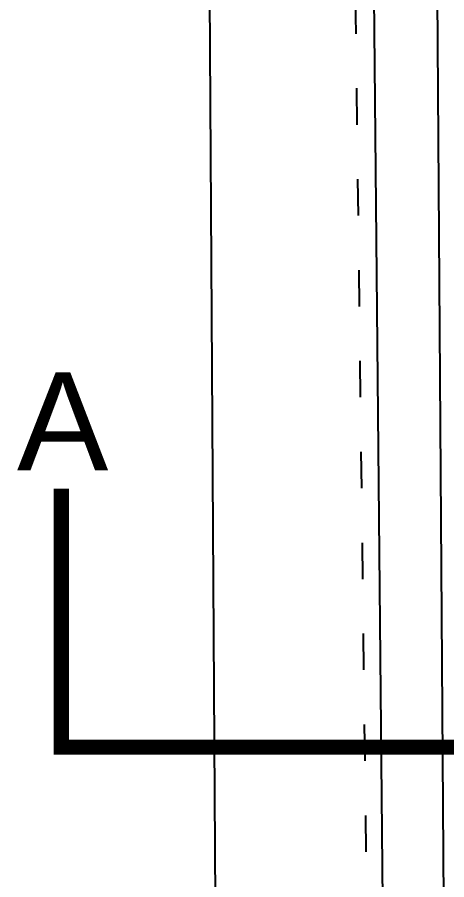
# Model space of a CAD drawing. Header units: metres. Extents: x -1655 to 449, y 40 to 361.
# Drawn here: x 96.427 to 97.846, y 49.079 to 51.926 of the extents above; entities that cross this region are included whole.
import ezdxf
from ezdxf.enums import TextEntityAlignment as Align

# ---------------------------------------------------------------- set-up
doc = ezdxf.new("R2010")
doc.units = ezdxf.units.M
doc.header["$MEASUREMENT"] = 0
doc.linetypes.add('ACAD_ISO03W100', pattern=[30, 12, -18])
doc.linetypes.add('ACAD_ISO10W100', pattern=[18, 12, -3, 0, -3])
doc.layers.add('13', color=13, linetype='Continuous', lineweight=9)
doc.styles.add('77', font='swiss.ttf')
doc.styles.add('DIMPLAN', font='romanc.shx', dxfattribs={"height": 0.15})
doc.dimstyles.new('DIMPLAN', dxfattribs={"dimtxt": 0.009, "dimasz": 0.219, "dimexe": 0.2, "dimexo": 0.2, "dimgap": 0.05, "dimtad": 0, "dimzin": 0, "dimdsep": 46, "dimtxsty": 'DIMPLAN', "dimblk1": 'DOTSMALL', "dimblk2": 'DOTSMALL', "dimsah": 1, "dimcen": 0, "dimse1": 1, "dimse2": 1, "dimclrd": 1, "dimclre": 1, "dimclrt": 2, "dimadec": 0, "dimazin": 0, "dimtfac": 0.909091, "dimtofl": 0, "dimtmove": 1, "dimatfit": 3, "dimldrblk": 'DOTSMALL', "dimfxl": 0.2, "dimtolj": 1, "dimtzin": 0, "dimarcsym": 0})

# ---------------------------------------------------------------- blocks, each defined once
blk = doc.blocks.new('_DOTSMALL')
at = {"color": 0, "linetype": 'ByBlock', "const_width": 0.5}
blk.add_lwpolyline([(-0.0625, 0, 1), (0.0625, 0, 1)], format="xyb", close=True, dxfattribs=at)
blk = doc.blocks.new('*D42')
at = {"color": 1, "lineweight": -2, "ltscale": 0.1, "transparency": 16777216}
for p, q in [((96.9959, 62.7872), (97.0396, 55.8261)), ((97.0875, 48.1865), (97.0438, 55.1476))]:
    blk.add_line(p, q, dxfattribs=at)
at = {"layer": 'DEFPOINTS', "color": 0, "ltscale": 0.1, "transparency": 16777216}
for p in [(97.4997, 62.7904), (97.0875, 48.1865), (97.5913, 48.1897)]:
    blk.add_point(p, dxfattribs=at)
at = {"color": 1, "lineweight": -2, "ltscale": 0.1, "transparency": 16777216, "xscale": 0.2189999999999999, "yscale": 0.2189999999999999, "zscale": 0.2189999999999999}
for p, rotation in [((96.9959, 62.7872), 90.35965872328516), ((97.0875, 48.1865), 270.3596587232851)]:
    blk.add_blockref('_DOTSMALL', p, dxfattribs=dict(at, rotation=rotation))
at = {"color": 2, "ltscale": 0.1, "transparency": 16777216, "insert": (97.0417, 55.4869), "char_height": 0.15, "width": 0.6015, "attachment_point": 5, "rotation": 270.3597, "style": 'DIMPLAN'}
blk.add_mtext('\\A1;{\\C242;14.60}', dxfattribs=at)
blk = doc.blocks.new('AABBSEC')
at = {"layer": '13', "linetype": 'ACAD_ISO10W100', "ltscale": 0.1, "const_width": 0.05}
blk.add_lwpolyline([(6887.742, 1839.3548), (6887.742, 1838.5009), (6908.7737, 1838.5009), (6908.7737, 1839.2947)], dxfattribs=at)
at = {"layer": '13', "style": '77'}
blk.add_text('A', height=0.3239, dxfattribs=at).set_placement((6887.7465, 1839.5769), align=Align.MIDDLE_CENTER)

msp = doc.modelspace()

# ---------------------------------------------------------------- linework, layer by layer
at = {"color": 64, "linetype": 'ACAD_ISO03W100', "ltscale": 0.01}
msp.add_line((97.4096, 62.7904), (97.5913, 48.1897), dxfattribs=at)
for p, q in [((97.5024, 62.7397), (97.6408, 48.2397)), ((97.7449, 62.5397), (97.8386, 48.4397))]:
    msp.add_line(p, q)

# ---------------------------------------------------------------- block references
msp.add_blockref('AABBSEC', (-6791.1691, -1788.9845))

# ---------------------------------------------------------------- dimensions: what is measured, and where the dimension line sits
at = {"color": 242, "ltscale": 0.1, "true_color": 0xcd2027}
dim = msp.add_aligned_dim(p1=(97.4997, 62.7904), p2=(97.5913, 48.1897), distance=-0.5038, text='{\\C242;<>}', dimstyle='DIMPLAN', override={"dimfxl": 0.1, "dimfxlon": 1, "dimarcsym": 1}, dxfattribs=at)
dim.commit()
dim.dimension.update_dxf_attribs({"geometry": '*D42', "text_midpoint": (97.0417, 55.4869)})

doc.saveas('drawing.dxf')
